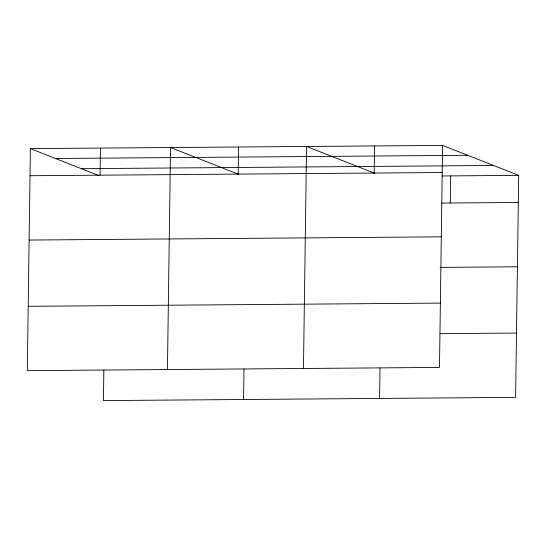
<?xml version="1.0" encoding="UTF-8"?>
<svg xmlns="http://www.w3.org/2000/svg" width="546" height="546" viewBox="0 0 546 546"><rect width="100%" height="100%" fill="white"/><g stroke="black" fill="none" stroke-linecap="round" stroke-linejoin="round"><path stroke-width="0.82" d="M30.399 148.621L27.3 370.638L439.482 367.424L442.581 145.407L30.399 148.621L98.669 175.484M100.095 175.177L100.471 148.075M103.849 370.127L103.419 400.593L515.601 397.379L518.7 175.362L442.581 145.407M167.438 369.546L170.543 147.529L238.814 174.392M238.172 174.106L238.547 146.997M243.564 399.501L243.987 369.035M303.46 368.482L306.559 146.464L374.829 173.335M374.194 173.041L374.57 145.939M379.579 398.443L380.009 367.977M450.313 203.003L450.689 175.894M55.521 158.504L467.697 155.289M81.402 168.687L493.577 165.479M30.023 175.723L442.199 172.516M442.192 175.962L518.7 175.362M441.81 203.064L518.325 202.47M29.122 240.049L441.305 236.834M440.062 267.397L517.424 266.789M28.201 306.313L440.376 303.105M439.987 333.661L516.496 333.06"/></g></svg>
